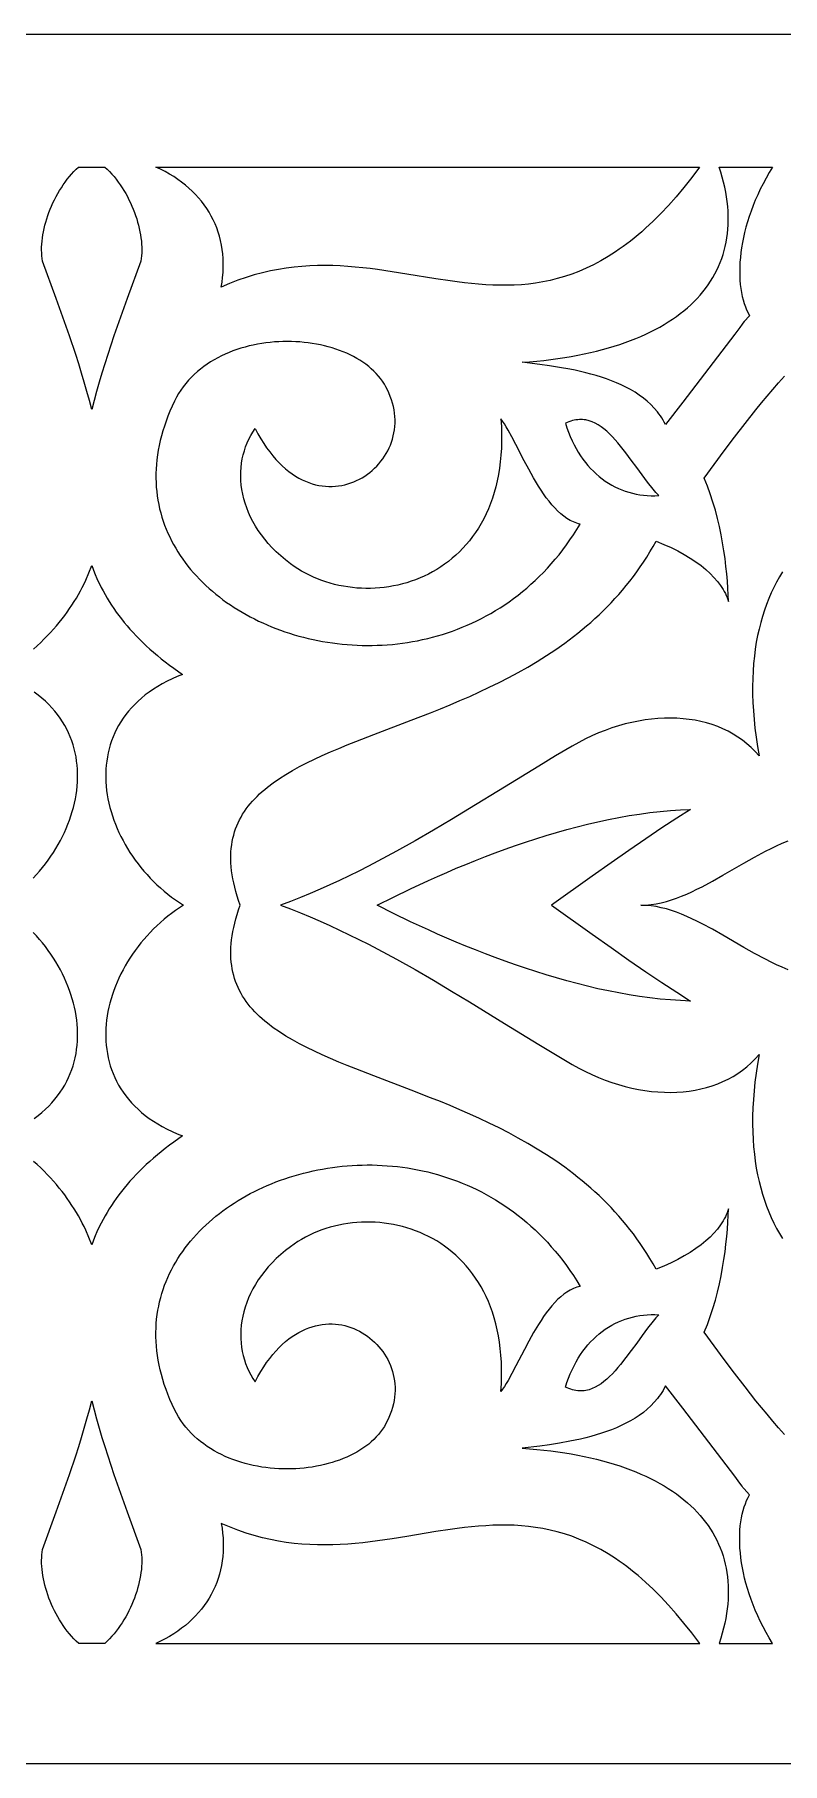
# Model space of a CAD drawing. Extents: x -52 to 65, y -44 to -4.
# Drawn here: x 14.27 to 31.56, y -44.13 to -4.15 of the extents above; entities that cross this region are included whole.
import ezdxf

# ---------------------------------------------------------------- set-up
doc = ezdxf.new("R2010")
doc.units = 0
doc.header["$MEASUREMENT"] = 0
doc.layers.add('LAYER_1', color=18, linetype='CONTINUOUS')

msp = doc.modelspace()

# ---------------------------------------------------------------- linework, layer by layer
at = {"layer": 'LAYER_1'}
for points in [[(64.546, -4.148), (-51.907, -4.148)], [(31.61, -36.523), (31.473, -36.37), (31.339, -36.215), (31.207, -36.059), (31.077, -35.902), (30.949, -35.744), (30.698, -35.427), (30.454, -35.109), (30.215, -34.79), (29.751, -34.16), (29.827, -33.98), (29.896, -33.796), (29.958, -33.609), (30.014, -33.421), (30.064, -33.232), (30.108, -33.043), (30.147, -32.854), (30.181, -32.667), (30.211, -32.482), (30.236, -32.3), (30.258, -32.121), (30.276, -31.947), (30.29, -31.778), (30.302, -31.614), (30.318, -31.308), (30.303, -31.354), (30.286, -31.401), (30.266, -31.447), (30.244, -31.493), (30.22, -31.54), (30.193, -31.587), (30.163, -31.634), (30.132, -31.68), (30.061, -31.774), (29.98, -31.867), (29.89, -31.959), (29.79, -32.05), (29.681, -32.14), (29.561, -32.228), (29.432, -32.314), (29.293, -32.397), (29.145, -32.478), (28.987, -32.556), (28.819, -32.631), (28.641, -32.702), (28.572, -32.578), (28.501, -32.457), (28.428, -32.339), (28.353, -32.223), (28.276, -32.109), (28.197, -31.997), (28.117, -31.888), (28.035, -31.781), (27.952, -31.677), (27.866, -31.574), (27.78, -31.474), (27.691, -31.375), (27.601, -31.279), (27.51, -31.185), (27.418, -31.093), (27.324, -31.002), (27.229, -30.914), (27.132, -30.828), (27.035, -30.743), (26.936, -30.66), (26.836, -30.579), (26.735, -30.5), (26.53, -30.346), (26.321, -30.199), (26.109, -30.058), (25.894, -29.923), (25.676, -29.793), (25.456, -29.669), (25.234, -29.549), (25.01, -29.434), (24.785, -29.324), (24.559, -29.218), (24.332, -29.115), (24.106, -29.016), (23.879, -28.92), (23.653, -28.828), (23.428, -28.737), (22.982, -28.563), (22.116, -28.233), (21.701, -28.072), (21.5, -27.992), (21.303, -27.911), (21.111, -27.829), (20.924, -27.747), (20.742, -27.663), (20.567, -27.578), (20.397, -27.491), (20.234, -27.401), (20.078, -27.31), (19.93, -27.215), (19.789, -27.117), (19.655, -27.016), (19.592, -26.964), (19.531, -26.912), (19.471, -26.858), (19.414, -26.803), (19.36, -26.747), (19.307, -26.69), (19.257, -26.632), (19.21, -26.573), (19.164, -26.512), (19.122, -26.45), (19.081, -26.387), (19.044, -26.323), (19.009, -26.257), (18.976, -26.19), (18.947, -26.122), (18.92, -26.052), (18.896, -25.98), (18.874, -25.907), (18.856, -25.832), (18.84, -25.756), (18.828, -25.678), (18.818, -25.598), (18.812, -25.517), (18.809, -25.434), (18.808, -25.349), (18.811, -25.262), (18.818, -25.173), (18.827, -25.083), (18.84, -24.99), (18.856, -24.896), (18.876, -24.799), (18.899, -24.7), (18.925, -24.6), (18.955, -24.497), (18.989, -24.392), (19.026, -24.284), (18.989, -24.177), (18.955, -24.072), (18.925, -23.969), (18.899, -23.869), (18.876, -23.77), (18.856, -23.673), (18.84, -23.579), (18.827, -23.486), (18.818, -23.396), (18.811, -23.307), (18.808, -23.22), (18.809, -23.135), (18.812, -23.052), (18.818, -22.971), (18.828, -22.891), (18.84, -22.813), (18.856, -22.737), (18.874, -22.662), (18.896, -22.589), (18.92, -22.518), (18.947, -22.448), (18.976, -22.379), (19.009, -22.312), (19.044, -22.247), (19.081, -22.182), (19.122, -22.119), (19.164, -22.057), (19.21, -21.997), (19.257, -21.938), (19.307, -21.879), (19.36, -21.823), (19.414, -21.767), (19.471, -21.712), (19.531, -21.658), (19.592, -21.605), (19.655, -21.553), (19.789, -21.452), (19.93, -21.355), (20.078, -21.26), (20.234, -21.168), (20.397, -21.079), (20.567, -20.992), (20.742, -20.906), (20.924, -20.823), (21.111, -20.74), (21.303, -20.659), (21.5, -20.578), (21.701, -20.497), (22.116, -20.337), (22.982, -20.006), (23.428, -19.832), (23.653, -19.742), (23.879, -19.649), (24.106, -19.553), (24.332, -19.454), (24.559, -19.352), (24.785, -19.245), (25.01, -19.135), (25.234, -19.02), (25.456, -18.901), (25.676, -18.776), (25.894, -18.647), (26.109, -18.512), (26.321, -18.37), (26.53, -18.223), (26.735, -18.07), (26.836, -17.99), (26.936, -17.909), (27.035, -17.826), (27.132, -17.742), (27.229, -17.655), (27.324, -17.567), (27.418, -17.477), (27.51, -17.384), (27.601, -17.29), (27.691, -17.194), (27.78, -17.096), (27.866, -16.995), (27.952, -16.893), (28.035, -16.788), (28.117, -16.681), (28.197, -16.572), (28.276, -16.461), (28.353, -16.347), (28.428, -16.231), (28.501, -16.112), (28.572, -15.991), (28.641, -15.868), (28.819, -15.939), (28.987, -16.013), (29.145, -16.091), (29.293, -16.172), (29.432, -16.255), (29.561, -16.341), (29.681, -16.429), (29.79, -16.519), (29.89, -16.61), (29.98, -16.702), (30.061, -16.795), (30.132, -16.888), (30.163, -16.935), (30.193, -16.982), (30.22, -17.028), (30.244, -17.075), (30.266, -17.121), (30.286, -17.168), (30.303, -17.214), (30.318, -17.259), (30.302, -16.954), (30.29, -16.791), (30.276, -16.622), (30.258, -16.448), (30.236, -16.269), (30.211, -16.087), (30.181, -15.902), (30.147, -15.715), (30.108, -15.526), (30.064, -15.337), (30.014, -15.148), (29.958, -14.96), (29.896, -14.773), (29.827, -14.589), (29.751, -14.408), (30.215, -13.778), (30.454, -13.46), (30.698, -13.141), (30.949, -12.824), (31.077, -12.667), (31.207, -12.51), (31.339, -12.355), (31.473, -12.2), (31.61, -12.047)], [(14.247, -18.36), (14.33, -18.284), (14.411, -18.208), (14.488, -18.132), (14.564, -18.055), (14.637, -17.978), (14.707, -17.9), (14.775, -17.821), (14.841, -17.743), (14.905, -17.664), (14.966, -17.584), (15.024, -17.504), (15.081, -17.424), (15.135, -17.343), (15.187, -17.262), (15.237, -17.18), (15.285, -17.098), (15.33, -17.016), (15.374, -16.933), (15.415, -16.85), (15.454, -16.766), (15.527, -16.598), (15.591, -16.429), (15.656, -16.598), (15.729, -16.766), (15.769, -16.85), (15.81, -16.933), (15.854, -17.016), (15.899, -17.098), (15.947, -17.18), (15.997, -17.262), (16.049, -17.343), (16.103, -17.424), (16.16, -17.504), (16.218, -17.584), (16.279, -17.664), (16.343, -17.743), (16.408, -17.821), (16.476, -17.9), (16.547, -17.977), (16.62, -18.055), (16.695, -18.132), (16.773, -18.208), (16.853, -18.284), (16.936, -18.36), (17.021, -18.435), (17.109, -18.509), (17.2, -18.583), (17.293, -18.657), (17.389, -18.73), (17.488, -18.803), (17.693, -18.947), (17.568, -18.997), (17.448, -19.05), (17.333, -19.106), (17.223, -19.164), (17.118, -19.225), (17.017, -19.288), (16.921, -19.354), (16.83, -19.422), (16.744, -19.493), (16.662, -19.565), (16.585, -19.64), (16.512, -19.717), (16.444, -19.795), (16.38, -19.876), (16.32, -19.958), (16.265, -20.041), (16.214, -20.126), (16.167, -20.213), (16.125, -20.301), (16.086, -20.391), (16.052, -20.481), (16.021, -20.573), (15.995, -20.665), (15.972, -20.759), (15.953, -20.853), (15.938, -20.949), (15.927, -21.045), (15.92, -21.141), (15.916, -21.238), (15.916, -21.336), (15.919, -21.433), (15.926, -21.531), (15.937, -21.63), (15.951, -21.728), (15.968, -21.826), (15.988, -21.924), (16.012, -22.022), (16.039, -22.12), (16.07, -22.217), (16.103, -22.314), (16.139, -22.411), (16.179, -22.507), (16.221, -22.602), (16.267, -22.696), (16.315, -22.789), (16.366, -22.882), (16.42, -22.973), (16.476, -23.064), (16.536, -23.153), (16.598, -23.241), (16.662, -23.327), (16.729, -23.412), (16.799, -23.495), (16.871, -23.577), (16.945, -23.657), (17.022, -23.735), (17.101, -23.811), (17.182, -23.886), (17.265, -23.958), (17.351, -24.028), (17.439, -24.096), (17.528, -24.161), (17.62, -24.224), (17.714, -24.284), (17.62, -24.345), (17.528, -24.408), (17.439, -24.474), (17.351, -24.541), (17.265, -24.611), (17.182, -24.684), (17.101, -24.758), (17.022, -24.834), (16.945, -24.912), (16.871, -24.992), (16.799, -25.074), (16.729, -25.158), (16.662, -25.243), (16.598, -25.329), (16.536, -25.417), (16.476, -25.506), (16.42, -25.596), (16.366, -25.688), (16.315, -25.78), (16.267, -25.874), (16.221, -25.968), (16.179, -26.063), (16.139, -26.159), (16.103, -26.255), (16.07, -26.352), (16.039, -26.45), (16.012, -26.547), (15.988, -26.645), (15.968, -26.744), (15.951, -26.842), (15.937, -26.94), (15.926, -27.038), (15.919, -27.136), (15.916, -27.234), (15.916, -27.331), (15.92, -27.428), (15.927, -27.525), (15.938, -27.621), (15.953, -27.716), (15.972, -27.811), (15.995, -27.904), (16.021, -27.997), (16.052, -28.088), (16.086, -28.179), (16.125, -28.268), (16.167, -28.356), (16.214, -28.443), (16.265, -28.528), (16.32, -28.612), (16.38, -28.694), (16.444, -28.774), (16.512, -28.852), (16.585, -28.929), (16.662, -29.004), (16.744, -29.076), (16.83, -29.147), (16.921, -29.215), (17.017, -29.281), (17.118, -29.344), (17.223, -29.405), (17.333, -29.463), (17.448, -29.519), (17.568, -29.572), (17.693, -29.622), (17.488, -29.766), (17.389, -29.838), (17.293, -29.912), (17.2, -29.985), (17.109, -30.059), (17.021, -30.134), (16.936, -30.209), (16.853, -30.284), (16.773, -30.36), (16.695, -30.437), (16.62, -30.514), (16.547, -30.591), (16.476, -30.669), (16.408, -30.747), (16.343, -30.826), (16.279, -30.905), (16.218, -30.985), (16.16, -31.065), (16.103, -31.145), (16.049, -31.226), (15.997, -31.307), (15.947, -31.389), (15.899, -31.471), (15.854, -31.553), (15.81, -31.636), (15.729, -31.802), (15.656, -31.971), (15.591, -32.14), (15.527, -31.971), (15.454, -31.802), (15.415, -31.719), (15.374, -31.636), (15.33, -31.553), (15.285, -31.471), (15.237, -31.389), (15.187, -31.307), (15.135, -31.226), (15.081, -31.145), (15.024, -31.065), (14.966, -30.985), (14.905, -30.905), (14.841, -30.826), (14.775, -30.747), (14.707, -30.669), (14.637, -30.591), (14.564, -30.514), (14.489, -30.437), (14.411, -30.36), (14.33, -30.284), (14.247, -30.209)], [(31.564, -16.573), (31.494, -16.69), (31.428, -16.811), (31.365, -16.934), (31.306, -17.061), (31.249, -17.192), (31.197, -17.326), (31.148, -17.463), (31.103, -17.604), (31.061, -17.748), (31.023, -17.897), (30.99, -18.049), (30.96, -18.204), (30.935, -18.364), (30.914, -18.528), (30.897, -18.696), (30.884, -18.868), (30.876, -19.044), (30.873, -19.224), (30.874, -19.409), (30.88, -19.598), (30.891, -19.792), (30.907, -19.99), (30.928, -20.193), (30.954, -20.401), (30.985, -20.613), (31.022, -20.83), (30.934, -20.731), (30.841, -20.638), (30.743, -20.551), (30.64, -20.47), (30.533, -20.395), (30.422, -20.326), (30.307, -20.262), (30.188, -20.205), (30.066, -20.154), (29.94, -20.108), (29.811, -20.069), (29.679, -20.035), (29.544, -20.007), (29.406, -19.986), (29.266, -19.97), (29.124, -19.96), (28.979, -19.956), (28.833, -19.958), (28.685, -19.965), (28.536, -19.979), (28.386, -19.999), (28.234, -20.024), (28.082, -20.056), (27.929, -20.093), (27.775, -20.136), (27.621, -20.185), (27.467, -20.24), (27.313, -20.301), (27.16, -20.367), (27.007, -20.44), (26.855, -20.518), (26.703, -20.603), (26.319, -20.83), (25.93, -21.065), (25.138, -21.552), (24.327, -22.051), (23.914, -22.301), (23.495, -22.549), (23.072, -22.794), (22.643, -23.035), (22.427, -23.152), (22.209, -23.268), (21.99, -23.382), (21.77, -23.494), (21.548, -23.603), (21.325, -23.71), (21.1, -23.814), (20.874, -23.915), (20.646, -24.013), (20.417, -24.107), (20.187, -24.198), (19.955, -24.285), (20.187, -24.372), (20.417, -24.463), (20.646, -24.557), (20.874, -24.655), (21.1, -24.756), (21.325, -24.86), (21.548, -24.967), (21.77, -25.076), (21.99, -25.188), (22.209, -25.302), (22.427, -25.418), (22.643, -25.535), (23.072, -25.775), (23.495, -26.02), (23.914, -26.269), (24.327, -26.519), (25.138, -27.017), (25.93, -27.504), (26.319, -27.739), (26.703, -27.966), (26.854, -28.05), (27.007, -28.129), (27.16, -28.202), (27.313, -28.268), (27.467, -28.329), (27.621, -28.384), (27.775, -28.433), (27.928, -28.477), (28.081, -28.514), (28.234, -28.545), (28.385, -28.571), (28.536, -28.591), (28.685, -28.604), (28.833, -28.612), (28.979, -28.614), (29.124, -28.61), (29.266, -28.6), (29.406, -28.584), (29.544, -28.562), (29.679, -28.535), (29.811, -28.501), (29.94, -28.461), (30.066, -28.416), (30.188, -28.365), (30.307, -28.307), (30.422, -28.244), (30.533, -28.175), (30.64, -28.1), (30.743, -28.019), (30.841, -27.932), (30.934, -27.839), (31.022, -27.74), (30.985, -27.957), (30.954, -28.169), (30.928, -28.377), (30.907, -28.579), (30.891, -28.778), (30.88, -28.971), (30.874, -29.16), (30.873, -29.345), (30.876, -29.526), (30.884, -29.702), (30.897, -29.874), (30.914, -30.041), (30.935, -30.205), (30.96, -30.365), (30.99, -30.521), (31.023, -30.673), (31.061, -30.821), (31.103, -30.966), (31.148, -31.107), (31.197, -31.244), (31.249, -31.378), (31.306, -31.508), (31.365, -31.635), (31.428, -31.759), (31.494, -31.879), (31.564, -31.996)], [(14.237, -23.657), (14.311, -23.577), (14.383, -23.495), (14.453, -23.412), (14.52, -23.327), (14.584, -23.241), (14.646, -23.153), (14.705, -23.064), (14.762, -22.973), (14.816, -22.882), (14.867, -22.789), (14.915, -22.696), (14.96, -22.602), (15.003, -22.507), (15.042, -22.411), (15.079, -22.314), (15.112, -22.217), (15.142, -22.12), (15.169, -22.022), (15.193, -21.924), (15.214, -21.826), (15.231, -21.728), (15.245, -21.63), (15.255, -21.531), (15.262, -21.433), (15.266, -21.336), (15.266, -21.238), (15.262, -21.141), (15.254, -21.045), (15.243, -20.949), (15.229, -20.854), (15.21, -20.759), (15.187, -20.665), (15.161, -20.573), (15.13, -20.481), (15.096, -20.391), (15.058, -20.301), (15.015, -20.213), (14.968, -20.127), (14.917, -20.041), (14.862, -19.958), (14.802, -19.876), (14.739, -19.795), (14.67, -19.717), (14.598, -19.64), (14.52, -19.566), (14.439, -19.493), (14.352, -19.423), (14.261, -19.354)], [(31.694, -25.777), (31.561, -25.721), (31.43, -25.661), (31.301, -25.599), (31.172, -25.535), (30.919, -25.4), (30.67, -25.26), (30.182, -24.978), (29.943, -24.842), (29.705, -24.714), (29.587, -24.654), (29.469, -24.596), (29.351, -24.543), (29.233, -24.493), (29.116, -24.448), (28.998, -24.407), (28.881, -24.372), (28.763, -24.342), (28.645, -24.317), (28.526, -24.3), (28.408, -24.288), (28.289, -24.284), (28.408, -24.28), (28.526, -24.269), (28.645, -24.252), (28.763, -24.228), (28.881, -24.198), (28.998, -24.162), (29.116, -24.122), (29.233, -24.076), (29.351, -24.027), (29.469, -23.973), (29.587, -23.916), (29.705, -23.856), (29.943, -23.728), (30.182, -23.592), (30.67, -23.31), (30.919, -23.17), (31.172, -23.035), (31.301, -22.97), (31.43, -22.908), (31.561, -22.849), (31.694, -22.793)], [(14.261, -29.215), (14.352, -29.147), (14.439, -29.076), (14.52, -29.004), (14.598, -28.929), (14.67, -28.852), (14.739, -28.774), (14.802, -28.694), (14.862, -28.612), (14.917, -28.528), (14.968, -28.443), (15.015, -28.356), (15.058, -28.268), (15.096, -28.179), (15.13, -28.088), (15.161, -27.997), (15.187, -27.904), (15.21, -27.811), (15.229, -27.716), (15.243, -27.621), (15.254, -27.525), (15.262, -27.429), (15.266, -27.332), (15.266, -27.234), (15.262, -27.136), (15.255, -27.038), (15.245, -26.94), (15.231, -26.842), (15.214, -26.744), (15.193, -26.645), (15.169, -26.547), (15.142, -26.45), (15.112, -26.352), (15.079, -26.255), (15.042, -26.159), (15.003, -26.063), (14.96, -25.968), (14.915, -25.874), (14.867, -25.78), (14.816, -25.688), (14.762, -25.596), (14.705, -25.506), (14.646, -25.417), (14.584, -25.329), (14.52, -25.243), (14.453, -25.158), (14.383, -25.074), (14.311, -24.993), (14.237, -24.913)], [(-51.907, -44.134), (64.546, -44.134)]]:
    msp.add_lwpolyline(points, dxfattribs=at)
for points in [[(15.289, -7.213), (15.895, -7.213), (15.95, -7.264), (16.004, -7.318), (16.057, -7.375), (16.108, -7.434), (16.157, -7.495), (16.204, -7.558), (16.25, -7.623), (16.294, -7.689), (16.337, -7.757), (16.377, -7.826), (16.416, -7.896), (16.453, -7.968), (16.488, -8.04), (16.521, -8.113), (16.552, -8.187), (16.58, -8.261), (16.607, -8.335), (16.632, -8.41), (16.654, -8.484), (16.674, -8.559), (16.692, -8.633), (16.707, -8.707), (16.72, -8.78), (16.731, -8.852), (16.739, -8.923), (16.745, -8.994), (16.748, -9.063), (16.749, -9.131), (16.747, -9.197), (16.743, -9.262), (16.735, -9.325), (16.725, -9.386), (16.412, -10.254), (16.257, -10.687), (16.106, -11.118), (15.962, -11.548), (15.893, -11.762), (15.826, -11.976), (15.763, -12.189), (15.702, -12.401), (15.645, -12.613), (15.591, -12.823), (15.538, -12.613), (15.481, -12.401), (15.42, -12.189), (15.356, -11.976), (15.29, -11.762), (15.221, -11.548), (15.077, -11.118), (14.926, -10.687), (14.771, -10.254), (14.457, -9.386), (14.447, -9.325), (14.44, -9.262), (14.435, -9.197), (14.433, -9.131), (14.434, -9.063), (14.437, -8.994), (14.443, -8.923), (14.451, -8.852), (14.462, -8.78), (14.475, -8.707), (14.491, -8.633), (14.508, -8.559), (14.529, -8.484), (14.551, -8.41), (14.576, -8.335), (14.602, -8.261), (14.631, -8.187), (14.662, -8.113), (14.695, -8.04), (14.73, -7.968), (14.767, -7.896), (14.806, -7.826), (14.846, -7.757), (14.889, -7.689), (14.933, -7.623), (14.979, -7.558), (15.027, -7.495), (15.076, -7.434), (15.127, -7.375), (15.18, -7.318), (15.234, -7.264)], [(17.074, -7.213), (29.649, -7.213), (29.467, -7.455), (29.286, -7.683), (29.107, -7.898), (28.928, -8.099), (28.75, -8.288), (28.574, -8.465), (28.399, -8.629), (28.311, -8.707), (28.224, -8.781), (28.137, -8.853), (28.051, -8.923), (27.964, -8.989), (27.878, -9.053), (27.792, -9.114), (27.706, -9.173), (27.62, -9.229), (27.535, -9.282), (27.365, -9.382), (27.195, -9.472), (27.026, -9.553), (26.858, -9.625), (26.69, -9.689), (26.522, -9.745), (26.356, -9.793), (26.189, -9.834), (26.023, -9.868), (25.857, -9.895), (25.692, -9.917), (25.527, -9.932), (25.362, -9.942), (25.197, -9.947), (25.032, -9.947), (24.867, -9.943), (24.702, -9.935), (24.538, -9.923), (24.373, -9.908), (24.208, -9.89), (24.042, -9.869), (23.877, -9.847), (23.545, -9.796), (22.878, -9.686), (22.541, -9.632), (22.201, -9.583), (22.03, -9.561), (21.859, -9.541), (21.686, -9.524), (21.513, -9.51), (21.339, -9.499), (21.164, -9.492), (20.988, -9.489), (20.81, -9.49), (20.632, -9.497), (20.453, -9.508), (20.272, -9.525), (20.09, -9.548), (19.907, -9.578), (19.723, -9.614), (19.537, -9.656), (19.35, -9.707), (19.162, -9.765), (18.972, -9.831), (18.78, -9.906), (18.587, -9.99), (18.605, -9.876), (18.619, -9.764), (18.628, -9.653), (18.633, -9.543), (18.634, -9.435), (18.63, -9.328), (18.622, -9.222), (18.609, -9.118), (18.592, -9.015), (18.571, -8.914), (18.546, -8.814), (18.516, -8.717), (18.482, -8.621), (18.444, -8.527), (18.402, -8.434), (18.356, -8.344), (18.305, -8.256), (18.251, -8.17), (18.192, -8.086), (18.13, -8.004), (18.063, -7.924), (17.993, -7.847), (17.918, -7.772), (17.84, -7.699), (17.757, -7.629), (17.671, -7.561), (17.581, -7.496), (17.487, -7.434), (17.389, -7.374), (17.288, -7.318), (17.183, -7.264)], [(30.1, -7.213), (31.334, -7.213), (31.257, -7.34), (31.184, -7.468), (31.115, -7.596), (31.051, -7.723), (30.991, -7.851), (30.936, -7.978), (30.885, -8.104), (30.837, -8.23), (30.794, -8.354), (30.755, -8.478), (30.72, -8.601), (30.689, -8.722), (30.662, -8.842), (30.639, -8.96), (30.619, -9.077), (30.603, -9.191), (30.591, -9.304), (30.582, -9.414), (30.577, -9.522), (30.575, -9.628), (30.577, -9.731), (30.582, -9.831), (30.59, -9.929), (30.601, -10.023), (30.616, -10.114), (30.634, -10.202), (30.655, -10.286), (30.679, -10.366), (30.706, -10.443), (30.735, -10.516), (30.768, -10.585), (30.803, -10.649), (30.681, -10.783), (30.65, -10.82), (30.629, -10.848), (30.579, -10.921), (30.464, -11.079), (29.66, -12.125), (29.259, -12.647), (28.857, -13.165), (28.831, -13.113), (28.803, -13.063), (28.773, -13.014), (28.742, -12.966), (28.709, -12.919), (28.675, -12.874), (28.601, -12.787), (28.522, -12.705), (28.437, -12.627), (28.348, -12.554), (28.253, -12.485), (28.155, -12.42), (28.052, -12.36), (27.946, -12.303), (27.837, -12.25), (27.725, -12.2), (27.611, -12.154), (27.494, -12.111), (27.376, -12.071), (27.256, -12.034), (27.135, -12), (27.014, -11.968), (26.892, -11.939), (26.771, -11.912), (26.65, -11.888), (26.41, -11.844), (26.177, -11.808), (25.953, -11.777), (25.544, -11.728), (25.715, -11.715), (25.884, -11.7), (26.049, -11.683), (26.211, -11.663), (26.371, -11.642), (26.528, -11.618), (26.681, -11.593), (26.832, -11.565), (26.98, -11.535), (27.124, -11.503), (27.266, -11.47), (27.405, -11.434), (27.54, -11.396), (27.673, -11.356), (27.802, -11.315), (27.929, -11.271), (28.052, -11.225), (28.172, -11.178), (28.289, -11.129), (28.403, -11.077), (28.514, -11.024), (28.621, -10.969), (28.726, -10.913), (28.827, -10.854), (28.925, -10.794), (29.02, -10.732), (29.111, -10.668), (29.2, -10.602), (29.285, -10.535), (29.366, -10.466), (29.445, -10.395), (29.52, -10.323), (29.592, -10.249), (29.66, -10.173), (29.726, -10.096), (29.787, -10.017), (29.846, -9.936), (29.901, -9.854), (29.953, -9.77), (30.001, -9.685), (30.046, -9.598), (30.087, -9.51), (30.125, -9.42), (30.16, -9.328), (30.191, -9.236), (30.218, -9.141), (30.242, -9.046), (30.263, -8.948), (30.279, -8.85), (30.293, -8.75), (30.303, -8.648), (30.309, -8.546), (30.312, -8.442), (30.311, -8.336), (30.306, -8.23), (30.298, -8.122), (30.286, -8.012), (30.27, -7.902), (30.251, -7.79), (30.228, -7.677), (30.202, -7.563), (30.172, -7.447), (30.138, -7.33)], [(26.888, -15.469), (26.847, -15.46), (26.808, -15.449), (26.769, -15.436), (26.73, -15.42), (26.654, -15.383), (26.579, -15.339), (26.507, -15.287), (26.436, -15.229), (26.366, -15.165), (26.298, -15.096), (26.232, -15.021), (26.167, -14.942), (26.104, -14.859), (26.042, -14.772), (25.982, -14.682), (25.923, -14.589), (25.809, -14.398), (25.7, -14.203), (25.595, -14.007), (25.4, -13.628), (25.308, -13.454), (25.22, -13.294), (25.178, -13.222), (25.136, -13.154), (25.094, -13.092), (25.054, -13.037), (25.064, -13.213), (25.069, -13.384), (25.069, -13.552), (25.064, -13.715), (25.054, -13.873), (25.039, -14.028), (25.02, -14.178), (24.996, -14.325), (24.967, -14.467), (24.935, -14.605), (24.898, -14.738), (24.857, -14.868), (24.812, -14.994), (24.764, -15.115), (24.711, -15.233), (24.655, -15.346), (24.596, -15.455), (24.534, -15.561), (24.468, -15.662), (24.399, -15.759), (24.327, -15.853), (24.253, -15.942), (24.176, -16.028), (24.096, -16.109), (24.014, -16.187), (23.929, -16.261), (23.842, -16.331), (23.753, -16.398), (23.662, -16.46), (23.57, -16.519), (23.475, -16.574), (23.379, -16.625), (23.281, -16.672), (23.183, -16.716), (23.082, -16.756), (22.981, -16.792), (22.879, -16.825), (22.776, -16.854), (22.672, -16.879), (22.567, -16.901), (22.462, -16.919), (22.357, -16.934), (22.251, -16.945), (22.146, -16.952), (22.04, -16.957), (21.934, -16.957), (21.829, -16.954), (21.723, -16.948), (21.619, -16.938), (21.515, -16.924), (21.411, -16.908), (21.309, -16.888), (21.207, -16.864), (21.107, -16.837), (21.007, -16.807), (20.91, -16.774), (20.813, -16.737), (20.718, -16.697), (20.625, -16.653), (20.533, -16.607), (20.444, -16.557), (20.356, -16.504), (20.271, -16.448), (20.188, -16.389), (20.072, -16.299), (19.963, -16.207), (19.86, -16.113), (19.764, -16.017), (19.675, -15.92), (19.591, -15.82), (19.514, -15.72), (19.443, -15.618), (19.378, -15.514), (19.318, -15.411), (19.265, -15.306), (19.218, -15.201), (19.176, -15.095), (19.14, -14.989), (19.11, -14.884), (19.085, -14.778), (19.065, -14.673), (19.051, -14.568), (19.042, -14.465), (19.039, -14.362), (19.04, -14.26), (19.046, -14.159), (19.058, -14.06), (19.074, -13.962), (19.095, -13.867), (19.121, -13.773), (19.151, -13.681), (19.186, -13.592), (19.225, -13.505), (19.269, -13.421), (19.317, -13.34), (19.369, -13.262), (19.434, -13.382), (19.5, -13.496), (19.568, -13.604), (19.637, -13.705), (19.707, -13.8), (19.779, -13.89), (19.851, -13.973), (19.925, -14.051), (19.999, -14.124), (20.075, -14.19), (20.151, -14.251), (20.227, -14.307), (20.304, -14.358), (20.381, -14.404), (20.459, -14.444), (20.537, -14.48), (20.614, -14.51), (20.692, -14.536), (20.77, -14.558), (20.847, -14.575), (20.924, -14.587), (21, -14.596), (21.076, -14.6), (21.152, -14.6), (21.226, -14.596), (21.3, -14.588), (21.373, -14.576), (21.444, -14.561), (21.515, -14.542), (21.584, -14.519), (21.652, -14.494), (21.718, -14.465), (21.783, -14.432), (21.846, -14.397), (21.908, -14.359), (21.967, -14.318), (22.025, -14.274), (22.08, -14.228), (22.133, -14.179), (22.184, -14.128), (22.233, -14.074), (22.279, -14.018), (22.323, -13.96), (22.363, -13.9), (22.402, -13.838), (22.437, -13.774), (22.469, -13.709), (22.498, -13.642), (22.524, -13.573), (22.546, -13.503), (22.565, -13.432), (22.581, -13.36), (22.593, -13.286), (22.602, -13.212), (22.606, -13.137), (22.607, -13.06), (22.603, -12.984), (22.596, -12.906), (22.584, -12.829), (22.568, -12.75), (22.548, -12.672), (22.523, -12.594), (22.493, -12.515), (22.459, -12.437), (22.43, -12.366), (22.396, -12.298), (22.358, -12.232), (22.317, -12.167), (22.272, -12.105), (22.223, -12.045), (22.171, -11.986), (22.116, -11.93), (22.057, -11.876), (21.996, -11.824), (21.931, -11.774), (21.864, -11.726), (21.794, -11.681), (21.721, -11.637), (21.646, -11.596), (21.568, -11.557), (21.489, -11.52), (21.407, -11.486), (21.323, -11.453), (21.238, -11.423), (21.15, -11.396), (21.062, -11.37), (20.971, -11.347), (20.88, -11.326), (20.787, -11.308), (20.693, -11.292), (20.598, -11.278), (20.502, -11.267), (20.405, -11.258), (20.308, -11.252), (20.21, -11.248), (20.112, -11.247), (20.014, -11.248), (19.915, -11.252), (19.817, -11.258), (19.718, -11.267), (19.62, -11.278), (19.522, -11.292), (19.425, -11.308), (19.328, -11.328), (19.232, -11.35), (19.137, -11.374), (19.043, -11.401), (18.95, -11.431), (18.858, -11.464), (18.768, -11.499), (18.679, -11.537), (18.591, -11.578), (18.505, -11.622), (18.421, -11.668), (18.34, -11.718), (18.26, -11.77), (18.182, -11.825), (18.107, -11.883), (18.034, -11.944), (17.963, -12.007), (17.896, -12.074), (17.831, -12.144), (17.769, -12.216), (17.71, -12.292), (17.654, -12.37), (17.602, -12.452), (17.553, -12.537), (17.508, -12.624), (17.452, -12.741), (17.401, -12.857), (17.354, -12.973), (17.31, -13.088), (17.271, -13.202), (17.235, -13.316), (17.203, -13.428), (17.174, -13.54), (17.15, -13.651), (17.128, -13.762), (17.111, -13.871), (17.097, -13.98), (17.086, -14.088), (17.079, -14.195), (17.076, -14.3), (17.075, -14.406), (17.078, -14.51), (17.084, -14.613), (17.094, -14.715), (17.106, -14.816), (17.122, -14.916), (17.14, -15.015), (17.162, -15.113), (17.186, -15.21), (17.214, -15.306), (17.244, -15.4), (17.278, -15.494), (17.313, -15.586), (17.352, -15.677), (17.394, -15.767), (17.438, -15.856), (17.484, -15.943), (17.533, -16.029), (17.585, -16.114), (17.639, -16.198), (17.695, -16.28), (17.754, -16.361), (17.815, -16.44), (17.879, -16.518), (17.944, -16.595), (18.012, -16.67), (18.082, -16.744), (18.154, -16.816), (18.228, -16.887), (18.304, -16.956), (18.382, -17.024), (18.461, -17.09), (18.543, -17.155), (18.626, -17.218), (18.712, -17.28), (18.798, -17.339), (18.887, -17.398), (18.977, -17.454), (19.069, -17.509), (19.162, -17.562), (19.256, -17.613), (19.352, -17.663), (19.45, -17.711), (19.549, -17.757), (19.649, -17.801), (19.75, -17.844), (19.852, -17.884), (19.956, -17.923), (20.06, -17.96), (20.166, -17.995), (20.273, -18.028), (20.381, -18.059), (20.489, -18.088), (20.598, -18.115), (20.709, -18.14), (20.82, -18.163), (20.931, -18.184), (21.044, -18.203), (21.157, -18.219), (21.27, -18.234), (21.384, -18.247), (21.499, -18.257), (21.614, -18.265), (21.729, -18.271), (21.845, -18.275), (21.961, -18.277), (22.077, -18.276), (22.194, -18.273), (22.311, -18.268), (22.427, -18.261), (22.544, -18.251), (22.661, -18.239), (22.778, -18.224), (22.894, -18.207), (23.011, -18.188), (23.127, -18.166), (23.244, -18.142), (23.36, -18.115), (23.475, -18.086), (23.591, -18.054), (23.705, -18.02), (23.82, -17.983), (23.934, -17.944), (24.047, -17.902), (24.16, -17.857), (24.272, -17.81), (24.383, -17.76), (24.494, -17.708), (24.604, -17.653), (24.713, -17.595), (24.822, -17.534), (24.929, -17.471), (25.035, -17.405), (25.141, -17.336), (25.245, -17.264), (25.348, -17.189), (25.45, -17.112), (25.551, -17.032), (25.65, -16.948), (25.749, -16.862), (25.846, -16.773), (25.941, -16.681), (26.035, -16.586), (26.128, -16.489), (26.219, -16.388), (26.309, -16.284), (26.397, -16.177), (26.483, -16.067), (26.567, -15.953), (26.65, -15.837), (26.731, -15.718), (26.81, -15.595)], [(26.544, -13.139), (26.578, -13.245), (26.616, -13.347), (26.656, -13.445), (26.699, -13.541), (26.744, -13.633), (26.792, -13.722), (26.842, -13.807), (26.895, -13.89), (26.95, -13.968), (27.008, -14.044), (27.067, -14.116), (27.129, -14.184), (27.193, -14.249), (27.259, -14.311), (27.326, -14.369), (27.396, -14.424), (27.467, -14.475), (27.54, -14.523), (27.615, -14.567), (27.691, -14.608), (27.769, -14.645), (27.848, -14.678), (27.929, -14.708), (28.011, -14.734), (28.094, -14.757), (28.179, -14.776), (28.264, -14.791), (28.351, -14.803), (28.438, -14.811), (28.526, -14.815), (28.616, -14.816), (28.706, -14.812), (28.639, -14.738), (28.573, -14.66), (28.444, -14.498), (28.317, -14.33), (28.193, -14.16), (28.069, -13.989), (27.945, -13.823), (27.821, -13.665), (27.759, -13.589), (27.696, -13.517), (27.632, -13.448), (27.568, -13.384), (27.503, -13.323), (27.437, -13.268), (27.37, -13.218), (27.302, -13.174), (27.233, -13.135), (27.163, -13.104), (27.091, -13.079), (27.018, -13.062), (26.981, -13.056), (26.944, -13.053), (26.906, -13.051), (26.868, -13.052), (26.829, -13.055), (26.789, -13.059), (26.75, -13.067), (26.71, -13.076), (26.669, -13.088), (26.628, -13.103), (26.586, -13.12)], [(22.193, -24.284), (22.57, -24.095), (22.966, -23.904), (23.377, -23.713), (23.589, -23.618), (23.804, -23.524), (24.022, -23.431), (24.244, -23.34), (24.468, -23.249), (24.695, -23.161), (24.924, -23.074), (25.155, -22.989), (25.388, -22.906), (25.623, -22.826), (25.86, -22.749), (26.098, -22.675), (26.336, -22.604), (26.576, -22.536), (26.817, -22.472), (27.057, -22.411), (27.298, -22.355), (27.539, -22.303), (27.78, -22.256), (28.02, -22.213), (28.26, -22.175), (28.498, -22.143), (28.736, -22.115), (28.972, -22.094), (29.207, -22.078), (29.439, -22.068), (29.118, -22.271), (28.773, -22.498), (28.406, -22.746), (28.015, -23.016), (27.601, -23.306), (27.164, -23.615), (26.223, -24.284), (27.164, -24.954), (27.601, -25.262), (28.015, -25.552), (28.406, -25.823), (28.773, -26.072), (29.118, -26.298), (29.439, -26.502), (29.207, -26.492), (28.972, -26.476), (28.736, -26.455), (28.498, -26.427), (28.259, -26.395), (28.02, -26.357), (27.78, -26.314), (27.539, -26.267), (27.298, -26.215), (27.057, -26.158), (26.816, -26.098), (26.576, -26.034), (26.336, -25.966), (26.097, -25.895), (25.86, -25.821), (25.623, -25.743), (25.388, -25.663), (25.155, -25.581), (24.924, -25.496), (24.695, -25.409), (24.468, -25.32), (24.244, -25.23), (24.022, -25.138), (23.804, -25.045), (23.589, -24.951), (23.377, -24.856), (22.965, -24.665), (22.57, -24.474)], [(26.888, -33.101), (26.847, -33.11), (26.808, -33.121), (26.769, -33.134), (26.73, -33.15), (26.654, -33.186), (26.579, -33.231), (26.507, -33.282), (26.436, -33.34), (26.366, -33.404), (26.298, -33.473), (26.232, -33.548), (26.167, -33.627), (26.104, -33.71), (26.042, -33.797), (25.982, -33.887), (25.923, -33.979), (25.809, -34.17), (25.7, -34.366), (25.596, -34.562), (25.4, -34.94), (25.308, -35.114), (25.22, -35.274), (25.178, -35.346), (25.136, -35.414), (25.094, -35.476), (25.054, -35.531), (25.064, -35.355), (25.069, -35.184), (25.069, -35.016), (25.064, -34.853), (25.054, -34.695), (25.039, -34.54), (25.02, -34.39), (24.996, -34.244), (24.967, -34.102), (24.935, -33.964), (24.898, -33.83), (24.857, -33.7), (24.812, -33.575), (24.764, -33.453), (24.711, -33.336), (24.655, -33.223), (24.596, -33.113), (24.534, -33.008), (24.468, -32.907), (24.399, -32.81), (24.327, -32.716), (24.253, -32.627), (24.176, -32.541), (24.096, -32.46), (24.014, -32.382), (23.929, -32.308), (23.842, -32.238), (23.753, -32.172), (23.662, -32.109), (23.57, -32.05), (23.475, -31.996), (23.379, -31.944), (23.281, -31.897), (23.183, -31.853), (23.082, -31.813), (22.981, -31.777), (22.879, -31.745), (22.776, -31.716), (22.672, -31.69), (22.567, -31.668), (22.462, -31.65), (22.357, -31.636), (22.251, -31.625), (22.146, -31.617), (22.04, -31.613), (21.934, -31.613), (21.829, -31.616), (21.723, -31.622), (21.619, -31.632), (21.515, -31.645), (21.411, -31.662), (21.309, -31.682), (21.207, -31.706), (21.107, -31.733), (21.007, -31.763), (20.91, -31.796), (20.813, -31.833), (20.718, -31.873), (20.625, -31.917), (20.533, -31.963), (20.444, -32.013), (20.356, -32.066), (20.271, -32.122), (20.188, -32.182), (20.072, -32.271), (19.963, -32.363), (19.86, -32.457), (19.764, -32.553), (19.675, -32.65), (19.591, -32.75), (19.514, -32.85), (19.443, -32.952), (19.378, -33.055), (19.318, -33.159), (19.265, -33.264), (19.218, -33.369), (19.176, -33.474), (19.14, -33.58), (19.11, -33.686), (19.085, -33.791), (19.065, -33.896), (19.051, -34.001), (19.042, -34.105), (19.039, -34.207), (19.04, -34.309), (19.046, -34.41), (19.058, -34.509), (19.074, -34.606), (19.095, -34.702), (19.121, -34.796), (19.151, -34.887), (19.186, -34.976), (19.225, -35.063), (19.269, -35.147), (19.317, -35.228), (19.369, -35.306), (19.434, -35.186), (19.5, -35.072), (19.568, -34.964), (19.637, -34.863), (19.707, -34.768), (19.779, -34.678), (19.851, -34.595), (19.925, -34.517), (19.999, -34.445), (20.075, -34.378), (20.151, -34.317), (20.227, -34.261), (20.304, -34.211), (20.381, -34.165), (20.459, -34.125), (20.537, -34.089), (20.614, -34.059), (20.692, -34.033), (20.77, -34.011), (20.847, -33.994), (20.924, -33.982), (21, -33.973), (21.076, -33.969), (21.152, -33.97), (21.226, -33.974), (21.3, -33.981), (21.373, -33.993), (21.444, -34.009), (21.515, -34.028), (21.584, -34.05), (21.652, -34.076), (21.718, -34.105), (21.783, -34.137), (21.846, -34.172), (21.908, -34.21), (21.967, -34.251), (22.025, -34.295), (22.08, -34.342), (22.133, -34.39), (22.184, -34.442), (22.233, -34.496), (22.279, -34.551), (22.323, -34.609), (22.363, -34.67), (22.402, -34.731), (22.437, -34.795), (22.469, -34.861), (22.498, -34.928), (22.524, -34.996), (22.546, -35.066), (22.565, -35.138), (22.581, -35.21), (22.593, -35.284), (22.602, -35.358), (22.606, -35.433), (22.607, -35.51), (22.603, -35.586), (22.596, -35.664), (22.584, -35.742), (22.568, -35.82), (22.548, -35.898), (22.523, -35.977), (22.493, -36.056), (22.459, -36.134), (22.43, -36.204), (22.396, -36.273), (22.358, -36.339), (22.317, -36.403), (22.272, -36.465), (22.223, -36.526), (22.171, -36.584), (22.116, -36.64), (22.057, -36.694), (21.996, -36.746), (21.931, -36.796), (21.864, -36.843), (21.794, -36.889), (21.721, -36.932), (21.646, -36.974), (21.568, -37.013), (21.489, -37.049), (21.407, -37.084), (21.323, -37.116), (21.238, -37.146), (21.15, -37.174), (21.062, -37.2), (20.971, -37.223), (20.88, -37.243), (20.787, -37.262), (20.693, -37.278), (20.598, -37.291), (20.502, -37.303), (20.405, -37.311), (20.308, -37.318), (20.21, -37.322), (20.112, -37.323), (20.013, -37.322), (19.915, -37.318), (19.816, -37.312), (19.718, -37.303), (19.62, -37.292), (19.522, -37.278), (19.425, -37.261), (19.328, -37.242), (19.232, -37.22), (19.137, -37.196), (19.043, -37.168), (18.95, -37.139), (18.858, -37.106), (18.767, -37.071), (18.678, -37.033), (18.591, -36.992), (18.505, -36.948), (18.421, -36.902), (18.339, -36.852), (18.259, -36.8), (18.182, -36.745), (18.106, -36.687), (18.033, -36.626), (17.963, -36.563), (17.895, -36.496), (17.831, -36.426), (17.769, -36.354), (17.71, -36.278), (17.654, -36.2), (17.602, -36.118), (17.553, -36.034), (17.507, -35.946), (17.452, -35.829), (17.401, -35.713), (17.353, -35.597), (17.31, -35.482), (17.27, -35.368), (17.234, -35.255), (17.202, -35.142), (17.174, -35.03), (17.149, -34.919), (17.128, -34.808), (17.111, -34.699), (17.097, -34.59), (17.086, -34.483), (17.079, -34.376), (17.075, -34.27), (17.075, -34.165), (17.078, -34.061), (17.084, -33.957), (17.093, -33.855), (17.106, -33.754), (17.121, -33.654), (17.14, -33.555), (17.162, -33.457), (17.186, -33.36), (17.214, -33.264), (17.244, -33.17), (17.277, -33.076), (17.313, -32.984), (17.352, -32.893), (17.393, -32.803), (17.437, -32.714), (17.484, -32.627), (17.533, -32.541), (17.585, -32.456), (17.639, -32.372), (17.695, -32.29), (17.754, -32.209), (17.815, -32.13), (17.879, -32.052), (17.944, -31.975), (18.012, -31.9), (18.082, -31.826), (18.154, -31.754), (18.228, -31.683), (18.304, -31.613), (18.382, -31.546), (18.461, -31.479), (18.543, -31.415), (18.626, -31.352), (18.711, -31.29), (18.798, -31.23), (18.887, -31.172), (18.977, -31.116), (19.069, -31.061), (19.162, -31.008), (19.256, -30.956), (19.352, -30.907), (19.45, -30.859), (19.549, -30.813), (19.649, -30.768), (19.75, -30.726), (19.852, -30.685), (19.956, -30.647), (20.06, -30.61), (20.166, -30.575), (20.273, -30.542), (20.38, -30.511), (20.489, -30.482), (20.598, -30.455), (20.709, -30.43), (20.82, -30.407), (20.931, -30.386), (21.044, -30.367), (21.157, -30.35), (21.27, -30.335), (21.384, -30.323), (21.499, -30.312), (21.614, -30.304), (21.729, -30.298), (21.845, -30.294), (21.961, -30.292), (22.077, -30.293), (22.194, -30.296), (22.311, -30.301), (22.427, -30.309), (22.544, -30.318), (22.661, -30.331), (22.778, -30.345), (22.894, -30.362), (23.011, -30.381), (23.127, -30.403), (23.244, -30.427), (23.36, -30.454), (23.475, -30.483), (23.591, -30.515), (23.705, -30.549), (23.82, -30.586), (23.934, -30.625), (24.047, -30.667), (24.16, -30.712), (24.272, -30.759), (24.383, -30.809), (24.494, -30.861), (24.604, -30.917), (24.713, -30.975), (24.822, -31.035), (24.929, -31.099), (25.035, -31.165), (25.141, -31.234), (25.245, -31.305), (25.348, -31.38), (25.45, -31.458), (25.551, -31.538), (25.65, -31.621), (25.749, -31.707), (25.846, -31.796), (25.941, -31.888), (26.035, -31.983), (26.128, -32.081), (26.219, -32.182), (26.309, -32.286), (26.397, -32.393), (26.483, -32.503), (26.567, -32.616), (26.65, -32.733), (26.731, -32.852), (26.81, -32.975)], [(26.544, -35.429), (26.578, -35.324), (26.616, -35.222), (26.656, -35.123), (26.699, -35.028), (26.744, -34.935), (26.792, -34.846), (26.842, -34.761), (26.895, -34.679), (26.95, -34.6), (27.008, -34.525), (27.067, -34.453), (27.129, -34.384), (27.193, -34.319), (27.259, -34.257), (27.326, -34.199), (27.396, -34.144), (27.467, -34.093), (27.54, -34.046), (27.615, -34.001), (27.691, -33.961), (27.769, -33.924), (27.848, -33.89), (27.929, -33.86), (28.011, -33.834), (28.094, -33.811), (28.179, -33.792), (28.264, -33.777), (28.351, -33.765), (28.438, -33.757), (28.526, -33.753), (28.616, -33.752), (28.706, -33.756), (28.639, -33.83), (28.573, -33.908), (28.444, -34.07), (28.317, -34.239), (28.193, -34.41), (28.069, -34.58), (27.945, -34.746), (27.821, -34.905), (27.759, -34.98), (27.696, -35.053), (27.632, -35.121), (27.568, -35.186), (27.503, -35.246), (27.437, -35.302), (27.37, -35.352), (27.302, -35.396), (27.233, -35.434), (27.163, -35.466), (27.091, -35.49), (27.018, -35.507), (26.981, -35.513), (26.944, -35.516), (26.906, -35.518), (26.868, -35.517), (26.829, -35.515), (26.789, -35.51), (26.75, -35.502), (26.71, -35.493), (26.669, -35.48), (26.628, -35.466), (26.586, -35.449)], [(31.334, -41.357), (31.257, -41.229), (31.184, -41.102), (31.115, -40.974), (31.051, -40.846), (30.991, -40.719), (30.936, -40.592), (30.885, -40.465), (30.837, -40.34), (30.794, -40.215), (30.755, -40.091), (30.72, -39.968), (30.689, -39.847), (30.662, -39.727), (30.639, -39.609), (30.619, -39.493), (30.603, -39.378), (30.591, -39.265), (30.582, -39.155), (30.577, -39.047), (30.575, -38.942), (30.577, -38.839), (30.582, -38.738), (30.59, -38.641), (30.601, -38.547), (30.616, -38.456), (30.634, -38.368), (30.655, -38.284), (30.679, -38.203), (30.706, -38.127), (30.735, -38.054), (30.768, -37.985), (30.803, -37.92), (30.681, -37.786), (30.65, -37.75), (30.629, -37.721), (30.579, -37.648), (30.464, -37.489), (30.061, -36.968), (29.66, -36.444), (29.259, -35.921), (28.857, -35.403), (28.831, -35.455), (28.803, -35.506), (28.773, -35.555), (28.742, -35.603), (28.709, -35.65), (28.675, -35.695), (28.601, -35.782), (28.522, -35.864), (28.437, -35.942), (28.348, -36.015), (28.253, -36.084), (28.155, -36.149), (28.052, -36.21), (27.946, -36.267), (27.837, -36.32), (27.725, -36.37), (27.611, -36.416), (27.494, -36.459), (27.376, -36.499), (27.256, -36.536), (27.135, -36.57), (27.014, -36.602), (26.892, -36.631), (26.771, -36.658), (26.65, -36.682), (26.41, -36.726), (26.177, -36.762), (25.953, -36.793), (25.544, -36.842), (25.715, -36.855), (25.884, -36.87), (26.049, -36.887), (26.211, -36.906), (26.371, -36.928), (26.528, -36.951), (26.681, -36.977), (26.832, -37.004), (26.98, -37.034), (27.124, -37.066), (27.266, -37.1), (27.405, -37.135), (27.54, -37.173), (27.673, -37.213), (27.802, -37.254), (27.929, -37.298), (28.052, -37.344), (28.172, -37.391), (28.289, -37.44), (28.403, -37.491), (28.514, -37.545), (28.621, -37.599), (28.726, -37.656), (28.827, -37.715), (28.925, -37.775), (29.02, -37.837), (29.111, -37.901), (29.2, -37.967), (29.285, -38.034), (29.366, -38.103), (29.445, -38.174), (29.52, -38.246), (29.592, -38.32), (29.661, -38.396), (29.726, -38.473), (29.788, -38.552), (29.846, -38.633), (29.901, -38.715), (29.953, -38.799), (30.001, -38.884), (30.046, -38.971), (30.087, -39.059), (30.125, -39.149), (30.16, -39.241), (30.191, -39.333), (30.218, -39.428), (30.242, -39.524), (30.263, -39.621), (30.279, -39.719), (30.293, -39.819), (30.303, -39.921), (30.309, -40.023), (30.312, -40.128), (30.311, -40.233), (30.306, -40.34), (30.298, -40.448), (30.286, -40.557), (30.27, -40.668), (30.251, -40.78), (30.228, -40.893), (30.202, -41.007), (30.171, -41.123), (30.137, -41.239), (30.1, -41.357)], [(15.591, -35.745), (15.645, -35.956), (15.702, -36.167), (15.763, -36.38), (15.826, -36.593), (15.893, -36.806), (15.962, -37.021), (16.106, -37.451), (16.257, -37.882), (16.412, -38.315), (16.725, -39.183), (16.735, -39.244), (16.743, -39.307), (16.747, -39.372), (16.749, -39.438), (16.748, -39.506), (16.745, -39.575), (16.739, -39.646), (16.731, -39.717), (16.72, -39.789), (16.707, -39.862), (16.692, -39.936), (16.674, -40.01), (16.654, -40.085), (16.632, -40.159), (16.607, -40.234), (16.58, -40.308), (16.551, -40.382), (16.521, -40.456), (16.488, -40.529), (16.453, -40.601), (16.416, -40.673), (16.377, -40.743), (16.337, -40.812), (16.294, -40.88), (16.25, -40.947), (16.204, -41.011), (16.157, -41.074), (16.107, -41.135), (16.056, -41.194), (16.004, -41.251), (15.95, -41.305), (15.895, -41.357), (15.591, -41.357), (15.29, -41.357), (15.234, -41.305), (15.18, -41.251), (15.127, -41.194), (15.077, -41.135), (15.027, -41.074), (14.979, -41.011), (14.933, -40.947), (14.889, -40.88), (14.847, -40.812), (14.806, -40.743), (14.767, -40.673), (14.73, -40.601), (14.695, -40.529), (14.662, -40.456), (14.631, -40.382), (14.602, -40.308), (14.576, -40.234), (14.551, -40.159), (14.529, -40.085), (14.509, -40.01), (14.491, -39.936), (14.475, -39.862), (14.462, -39.789), (14.451, -39.717), (14.443, -39.646), (14.437, -39.575), (14.434, -39.506), (14.433, -39.438), (14.435, -39.372), (14.44, -39.307), (14.447, -39.244), (14.457, -39.183), (14.771, -38.315), (14.926, -37.882), (15.077, -37.451), (15.221, -37.021), (15.29, -36.806), (15.356, -36.593), (15.42, -36.38), (15.481, -36.167), (15.538, -35.956)], [(29.65, -41.357), (29.467, -41.115), (29.286, -40.887), (29.107, -40.672), (28.928, -40.471), (28.751, -40.282), (28.574, -40.105), (28.399, -39.941), (28.311, -39.863), (28.224, -39.788), (28.137, -39.716), (28.051, -39.647), (27.964, -39.581), (27.878, -39.517), (27.792, -39.456), (27.706, -39.397), (27.621, -39.341), (27.535, -39.288), (27.365, -39.188), (27.195, -39.098), (27.026, -39.017), (26.858, -38.944), (26.69, -38.88), (26.523, -38.825), (26.356, -38.776), (26.189, -38.736), (26.023, -38.702), (25.857, -38.674), (25.692, -38.653), (25.527, -38.637), (25.362, -38.627), (25.197, -38.623), (25.032, -38.622), (24.867, -38.627), (24.702, -38.635), (24.538, -38.647), (24.373, -38.662), (24.208, -38.68), (24.043, -38.7), (23.877, -38.723), (23.546, -38.773), (22.878, -38.883), (22.541, -38.937), (22.201, -38.986), (22.03, -39.008), (21.859, -39.028), (21.686, -39.045), (21.513, -39.059), (21.339, -39.07), (21.164, -39.077), (20.988, -39.08), (20.81, -39.079), (20.632, -39.073), (20.453, -39.061), (20.272, -39.044), (20.091, -39.021), (19.907, -38.992), (19.723, -38.956), (19.537, -38.914), (19.35, -38.863), (19.162, -38.805), (18.972, -38.739), (18.78, -38.664), (18.587, -38.581), (18.605, -38.694), (18.619, -38.806), (18.628, -38.917), (18.633, -39.027), (18.634, -39.135), (18.63, -39.242), (18.622, -39.348), (18.609, -39.452), (18.592, -39.555), (18.571, -39.656), (18.546, -39.755), (18.516, -39.853), (18.482, -39.949), (18.444, -40.043), (18.402, -40.135), (18.356, -40.226), (18.305, -40.314), (18.251, -40.4), (18.192, -40.484), (18.129, -40.566), (18.063, -40.646), (17.992, -40.723), (17.918, -40.798), (17.839, -40.871), (17.757, -40.941), (17.671, -41.009), (17.581, -41.074), (17.487, -41.136), (17.389, -41.196), (17.287, -41.252), (17.182, -41.306), (17.073, -41.357)]]:
    msp.add_lwpolyline(points, close=True, dxfattribs=at)

doc.saveas('drawing.dxf')
